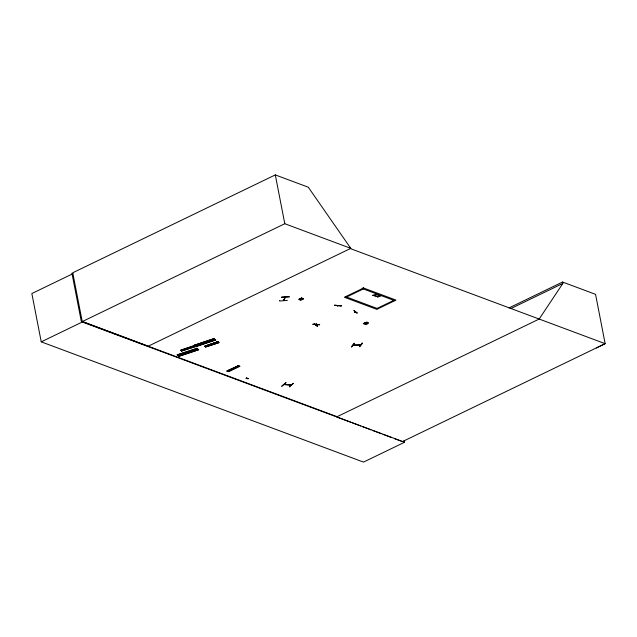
<?xml version="1.0" encoding="UTF-8"?>
<svg xmlns="http://www.w3.org/2000/svg" width="637" height="637" viewBox="0 0 637 637"><rect width="100%" height="100%" fill="white"/><g stroke="black" fill="none" stroke-linecap="round" stroke-linejoin="round"><path stroke-width="0.96" d="M319.527 324.886L312.703 324.265L319.702 324.615M283.433 300.56L285.209 296.969M283.887 300.258L283.465 299.541M284.078 384.597L290.838 385.122M316.677 324.01L316.199 324.384L316.597 324.026M337.594 305.776L337.276 306.086L337.976 305.808M287.375 300.338L279.587 301.03L279.611 300.433M314.567 323.604L317.664 326.24L314.232 323.819L314.638 323.684M317.25 326.359L314.256 323.763M281.777 386.213L286.069 382.702M285.758 382.726L281.777 386.229M285.495 297.121L283.887 300.194M285.002 297.415L284.946 296.985M351.481 346.854L354.498 343.327L351.505 346.815M351.815 346.799L354.419 343.263M316.095 324.918L317.019 324.735L316.239 325.013M354.753 312.074L355.398 311.835M303.515 298.912L301.452 297.997L303.515 298.912L300.648 300.226L298.562 299.39L301.46 298.06M363.337 323.62C368.688 326.534 370.798 319.416 363.361 323.54M177.142 354.873L196.968 348.216L197.215 348.566L177.174 354.897M178.822 356.409L198.648 349.737L198.218 349.267L178.28 355.956L178.663 356.147M193.935 345.867L180.701 350.286M181.577 351.019L194.954 346.703L181.394 350.891L194.643 346.281L181.513 350.971M194.357 345.206L194.803 345.716L214.645 339.043M198.617 349.721L178.583 356.202L198.481 349.482M204.899 346.297L217.87 341.727M205.536 346.839L218.825 342.539M214.12 338.629L194.285 345.262L214.183 338.542M214.486 338.788L194.596 345.533M215.664 339.919L195.503 346.289L215.704 339.816M217.902 341.766L204.788 346.297M218.706 342.451L205.464 346.854L218.889 342.595M281.618 297.145L289.246 296.746M289.246 296.842L281.522 297.24M227.25 371.124L238.716 365.781L226.836 371.076L238.357 365.662M239.56 366.02L228.333 371.642M228.46 371.682L240.006 366.267L239.448 366.076M539.173 319.049L562.853 283.449L562.575 282.04L509.035 307.91M359.809 346.703L362.397 343.144L359.451 346.655M375.878 293.792L375.042 294.899L372.589 295.409L374.898 295.154L374.588 296.149L375.416 295.058L377.908 294.549L375.559 294.812L376.252 293.936L375.806 293.394M246.105 378.227L246.591 378.41M246.981 378.179L246.089 378.282M289.365 386.778L293.37 383.299L289.405 386.834M334.473 305.306L341.504 305.816L334.672 305.203M353.24 345.031L360.598 344.88M360.653 345.023L353.161 345.174M596.383 347.937L605.15 343.669L595.563 294.35L562.575 282.04M402.592 441.545L605.15 343.669L350.294 248.565L350.764 248.334L308.292 187.214L275.303 174.904L72.745 272.779L82.308 322.003L404.575 442.253L404.2 440.318M72.921 273.687L31.85 293.53L41.238 341.846L363.504 462.096L404.575 442.253M71.925 273.169L81.241 321.08L148.206 346.217L350.812 248.358L284.795 223.722L82.237 321.597L337.092 416.694M41.238 341.846L82.308 322.003M363.56 288.004L344.386 297.264L376.801 309.359L395.975 300.099L363.56 288.004L363.44 287.398M346.552 297.033L363.289 288.943M227.059 371.148L238.58 365.646M377.072 308.419L393.809 300.33M247.029 378.203L246.36 378.434M510.985 308.507L562.853 283.449M336.615 416.924L539.65 318.818M291.085 384.995L284.405 384.43M180.566 350.183L193.855 345.7M194.492 345.445L214.629 339.059M194.787 345.692L214.613 339.027M195.503 346.289L215.354 339.68M215.569 339.824L195.71 346.472L196.021 346.743M196.005 346.719L215.625 339.871M177.373 355.207L197.414 348.726M204.724 346.154L217.926 341.695M177.572 355.358L197.43 348.71M218.22 342.037L204.875 346.369L218.013 341.854M178.328 356.003L198.107 349.299M178.487 356.139L198.346 349.49M218.953 342.555L205.679 347.054M354.554 311.995L355.295 311.748M354.658 312.082L355.319 311.867M356.887 312.95L356.855 313.07M246.487 377.996L247.06 378.099M316.462 324.416L316.629 324.042M334.489 305.338L341.289 305.887M361.999 343.192L362.413 343.184M356.911 312.982L353.83 310.522L357.269 312.934M248.303 378.497L247.578 378.808L248.581 378.657M394.757 300.688L362.342 288.593L362.222 287.988M345.604 296.675L378.02 308.77M366.227 322.226L368.297 322.999M337.546 417.275L350.517 422.148M352.372 422.841L360.717 425.97M362.572 426.671L370.909 429.8M372.764 430.493L381.109 433.622M382.956 434.323L391.301 437.452M395.012 438.845L401.501 441.274M275.303 174.904L284.795 223.722M283.728 299.525L283.927 300.258M283.361 299.581L283.537 300.282M115.217 333.907L115.297 334.314M379.039 294.971L378.195 296.078L375.742 296.579L378.052 296.324L377.741 297.328L378.577 296.237L381.061 295.727L378.712 295.99L379.039 294.971M299.995 298.857C299.446 301.819 305.585 297.137 299.995 298.857M364.762 323.023C364.205 325.985 370.344 321.303 364.762 323.023"/></g></svg>
